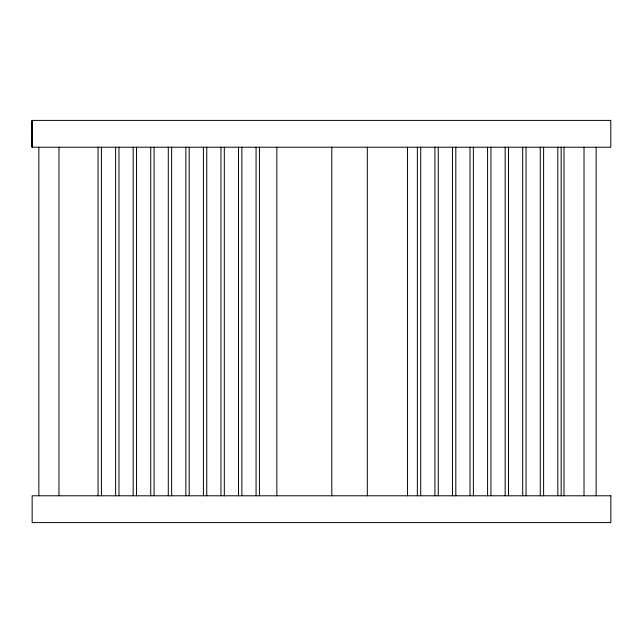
<?xml version="1.0" encoding="UTF-8"?>
<svg xmlns="http://www.w3.org/2000/svg" width="643" height="643" viewBox="0 0 643 643"><rect width="100%" height="100%" fill="white"/><g stroke="black" fill="none" stroke-linecap="round" stroke-linejoin="round"><path stroke-width="0.96" d="M596.133 147.215L596.133 495.785M584.021 147.215L584.021 495.785M563.999 147.215L563.999 495.785M561.162 147.215L561.162 495.785M557.811 147.215L557.811 495.785M543.608 147.215L543.608 495.785M540.257 147.215L540.257 495.785M526.046 147.215L526.046 495.785M522.695 147.215L522.695 495.785M508.492 147.215L508.492 495.785M505.141 147.215L505.141 495.785M490.939 147.215L490.939 495.785M487.587 147.215L487.587 495.785M473.377 147.215L473.377 495.785M470.025 147.215L470.025 495.785M455.823 147.215L455.823 495.785M452.471 147.215L452.471 495.785M438.269 147.215L438.269 495.785M434.917 147.215L434.917 495.785M420.707 147.215L420.707 495.785M417.355 147.215L417.355 495.785M407.541 147.215L407.541 495.785M367.322 147.215L367.322 495.785M331.788 147.215L331.788 495.785M276.844 147.215L276.844 495.785M259.426 147.215L259.426 495.785M256.075 147.215L256.075 495.785M241.872 147.215L241.872 495.785M238.521 147.215L238.521 495.785M224.311 147.215L224.311 495.785M220.959 147.215L220.959 495.785M206.757 147.215L206.757 495.785M203.405 147.215L203.405 495.785M189.203 147.215L189.203 495.785M185.851 147.215L185.851 495.785M171.641 147.215L171.641 495.785M168.289 147.215L168.289 495.785M154.087 147.215L154.087 495.785M150.735 147.215L150.735 495.785M136.533 147.215L136.533 495.785M133.181 147.215L133.181 495.785M118.971 147.215L118.971 495.785M115.619 147.215L115.619 495.785M101.417 147.215L101.417 495.785M98.066 147.215L98.066 495.785M58.963 147.215L58.963 495.785M38.853 147.215L38.853 495.785M32.158 133.8L32.15 147.215L610.826 147.215L610.786 120.394L32.15 120.394L32.15 147.215L32.15 120.394L32.182 133.808M610.85 495.785L32.15 495.785L32.15 522.606L610.85 522.606L610.85 495.785"/></g></svg>
